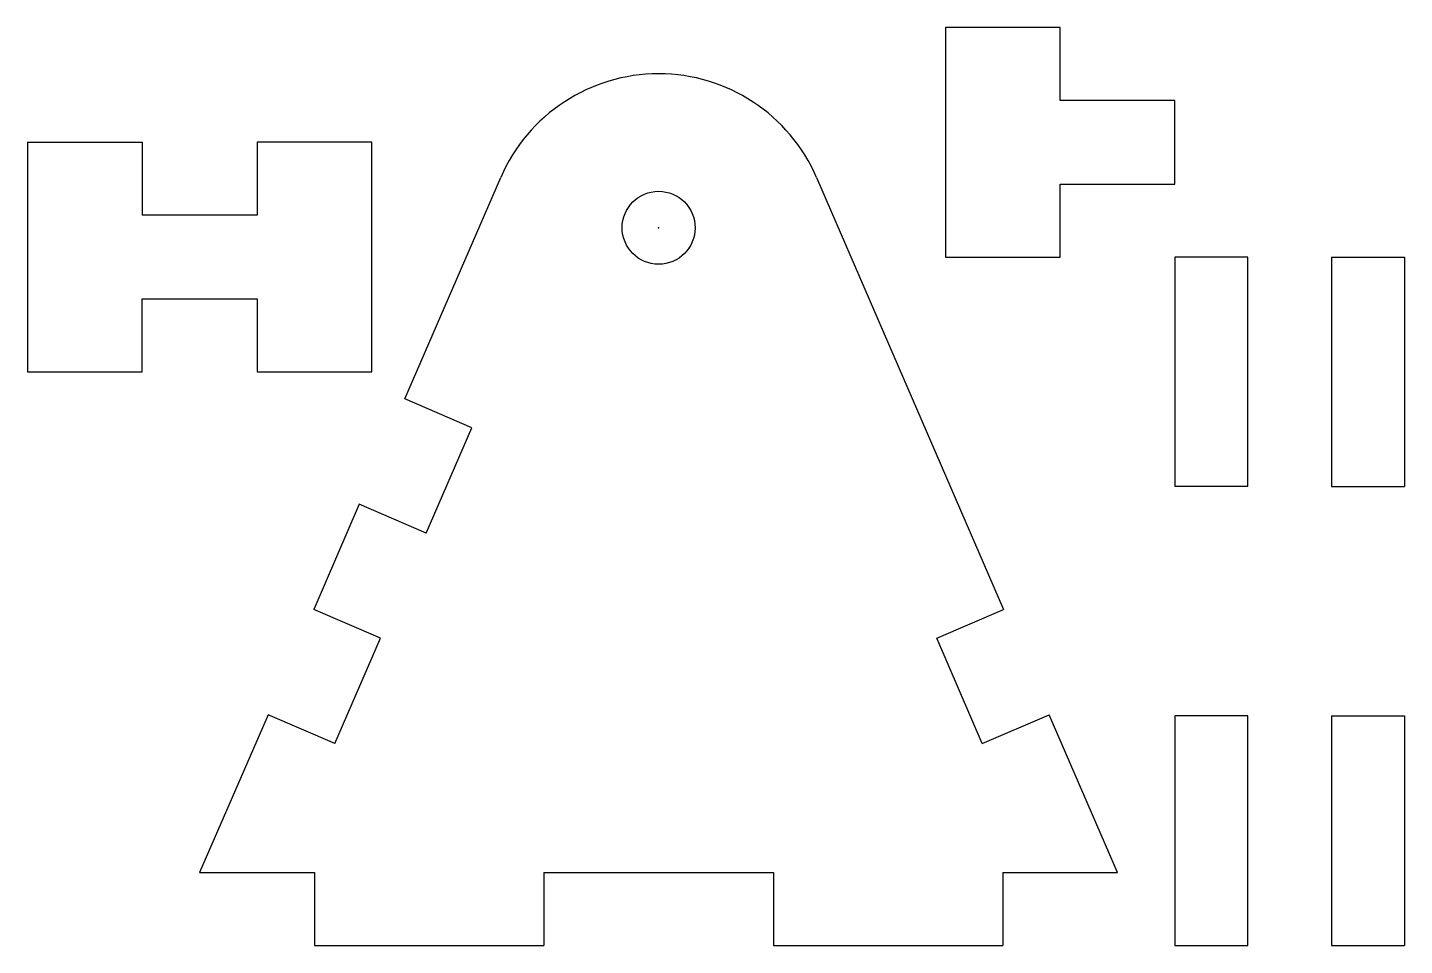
# Model space of a CAD drawing. Extents: x -55 to 65, y 0 to 80.
import ezdxf

# ---------------------------------------------------------------- set-up
doc = ezdxf.new("R2010")
doc.units = 0
doc.layers.get('0').update_dxf_attribs({"linetype": 'CONTINUOUS'})
doc.layers.add('CAD', color=7, linetype='CONTINUOUS')

msp = doc.modelspace()

# ---------------------------------------------------------------- linework, layer by layer
at = {"color": 5, "linetype": 'CONTINUOUS'}
msp.add_arc((0, 60.97), 15, 23.416, 156.584, dxfattribs=at)
at = {"color": 5}
msp.add_point((0, 62.55), dxfattribs=at)
at = {"layer": 'CAD', "color": 5, "linetype": 'CONTINUOUS'}
for p, q in [((35, 80), (25, 80)), ((25, 80), (25, 60)), ((35, 73.65), (35, 80)), ((45, 73.65), (35, 73.65)), ((45, 66.35), (45, 73.65)), ((-55, 70), (-55, 50)), ((-55, 70), (-45, 70)), ((-45, 70), (-45, 63.65)), ((-25, 70), (-35, 70)), ((-35, 70), (-35, 63.65)), ((-25, 50), (-25, 70)), ((-22.12, 47.64), (-13.76, 66.93)), ((13.76, 66.93), (30.06, 29.29)), ((35, 60), (35, 66.35)), ((35, 66.35), (45, 66.35)), ((-35, 63.65), (-45, 63.65)), ((25, 60), (35, 60)), ((51.35, 60), (45, 60)), ((45, 60), (45, 40)), ((51.35, 40), (51.35, 60)), ((58.65, 60), (58.65, 40)), ((58.65, 60), (65, 60)), ((65, 60), (65, 40)), ((-45, 56.35), (-35, 56.35)), ((-45, 50), (-45, 56.35)), ((-35, 56.35), (-35, 50)), ((-55, 50), (-45, 50)), ((-35, 50), (-25, 50)), ((-16.29, 45.12), (-22.12, 47.64)), ((-20.26, 35.94), (-16.29, 45.12)), ((51.35, 40), (45, 40)), ((58.65, 40), (65, 40)), ((-26.09, 38.47), (-30.06, 29.29)), ((-20.26, 35.94), (-26.09, 38.47)), ((-24.24, 26.77), (-30.06, 29.29)), ((24.24, 26.77), (30.06, 29.29)), ((-28.21, 17.59), (-24.24, 26.77)), ((28.21, 17.59), (24.24, 26.77)), ((-34.04, 20.11), (-40, 6.35)), ((-28.21, 17.59), (-34.04, 20.11)), ((28.21, 17.59), (34.04, 20.11)), ((40, 6.35), (34.04, 20.11)), ((51.35, 20), (45, 20)), ((45, 20), (45, 0)), ((51.35, 0), (51.35, 20)), ((58.65, 20), (58.65, 0)), ((58.65, 20), (65, 20)), ((65, 20), (65, 0)), ((-40, 6.35), (-30, 6.35)), ((-30, 6.35), (-30, 0)), ((-10, 6.35), (-10, 0)), ((-10, 6.35), (10, 6.35)), ((10, 6.35), (10, 0)), ((30, 6.35), (30, 0)), ((30, 6.35), (40, 6.35)), ((-30, 0), (-10, 0)), ((10, 0), (30, 0)), ((45, 0), (51.35, 0)), ((58.65, 0), (65, 0))]:
    msp.add_line(p, q, dxfattribs=at)
msp.add_circle((0, 62.55), 3.18, dxfattribs=at)

doc.saveas('drawing.dxf')
